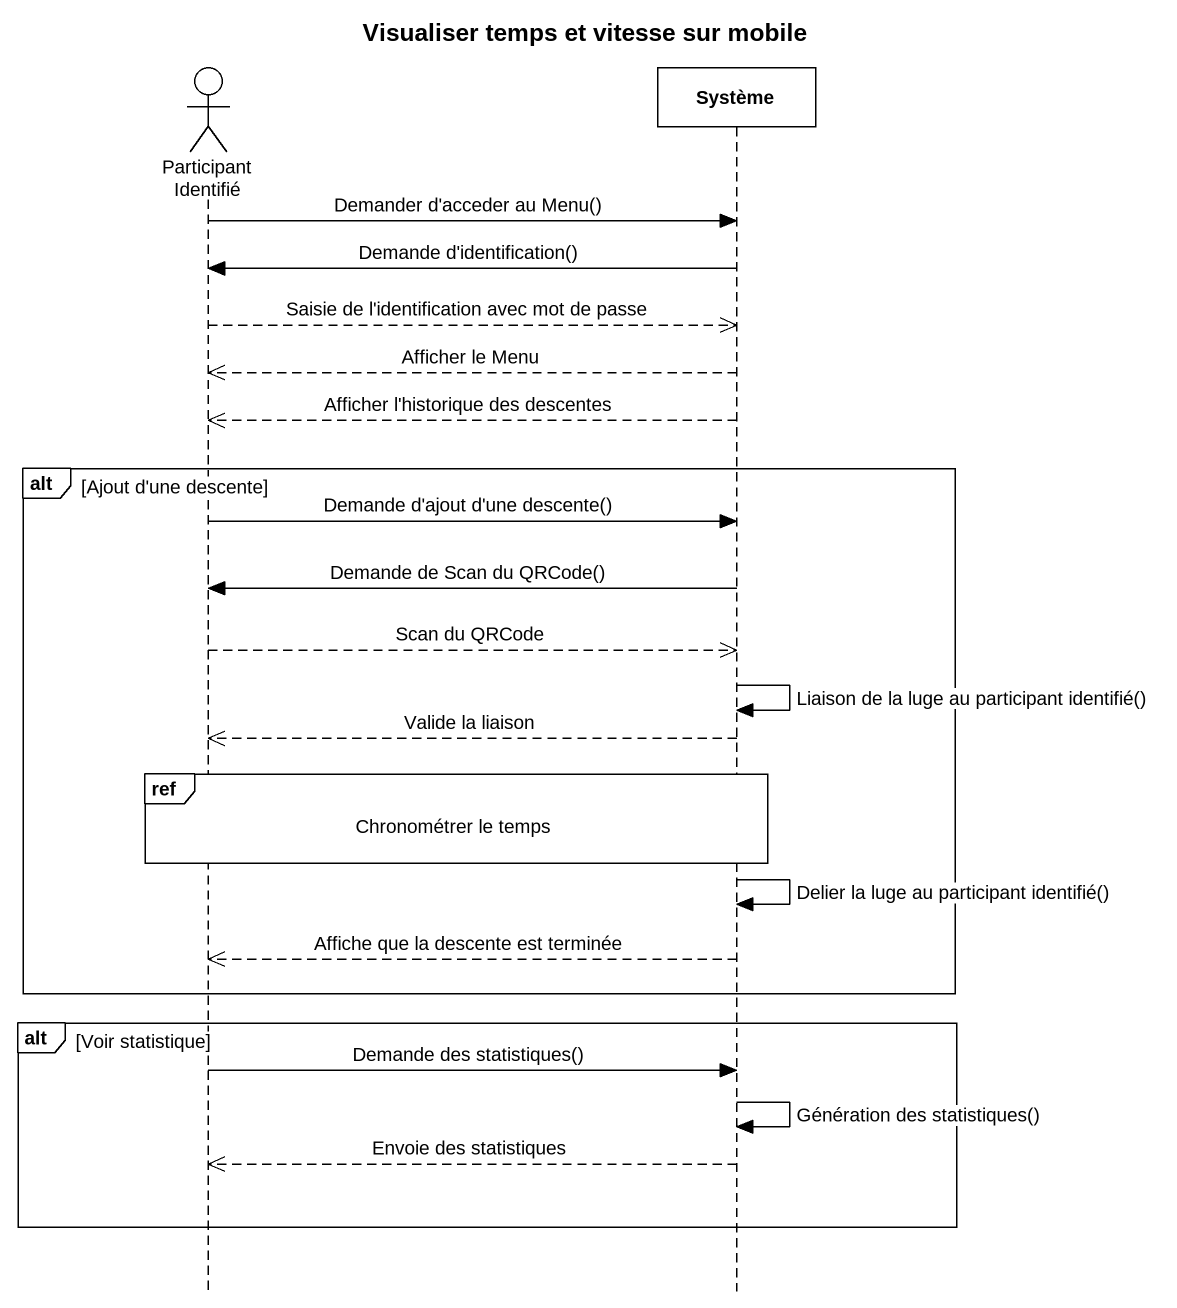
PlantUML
@startuml
title Visualiser temps et vitesse sur mobile
hide footbox
actor "Participant Identifié" as Participant_Identifié
participant Système

Participant_Identifié -> Système : Demander d'acceder au Menu()
Système -> Participant_Identifié : Demande d'identification()
Participant_Identifié -->> Système : Saisie de l'identification avec mot de passe
Système -->> Participant_Identifié : Afficher le Menu
Système -->> Participant_Identifié : Afficher l'historique des descentes
alt Ajout d'une descente
  Participant_Identifié -> Système : Demande d'ajout d'une descente()
  Système -> Participant_Identifié : Demande de Scan du QRCode()
  Participant_Identifié -->> Système : Scan du QRCode
  Système -> Système : Liaison de la luge au participant identifié()
  Système -->> Participant_Identifié : Valide la liaison
  ref over Participant_Identifié, Système : Chronométrer le temps
  Système -> Système : Delier la luge au participant identifié()
  Système -->> Participant_Identifié : Affiche que la descente est terminée
end
alt Voir statistique
  Participant_Identifié -> Système : Demande des statistiques()
  Système -> Système : Génération des statistiques()
  Système -->> Participant_Identifié : Envoie des statistiques
end
@enduml
